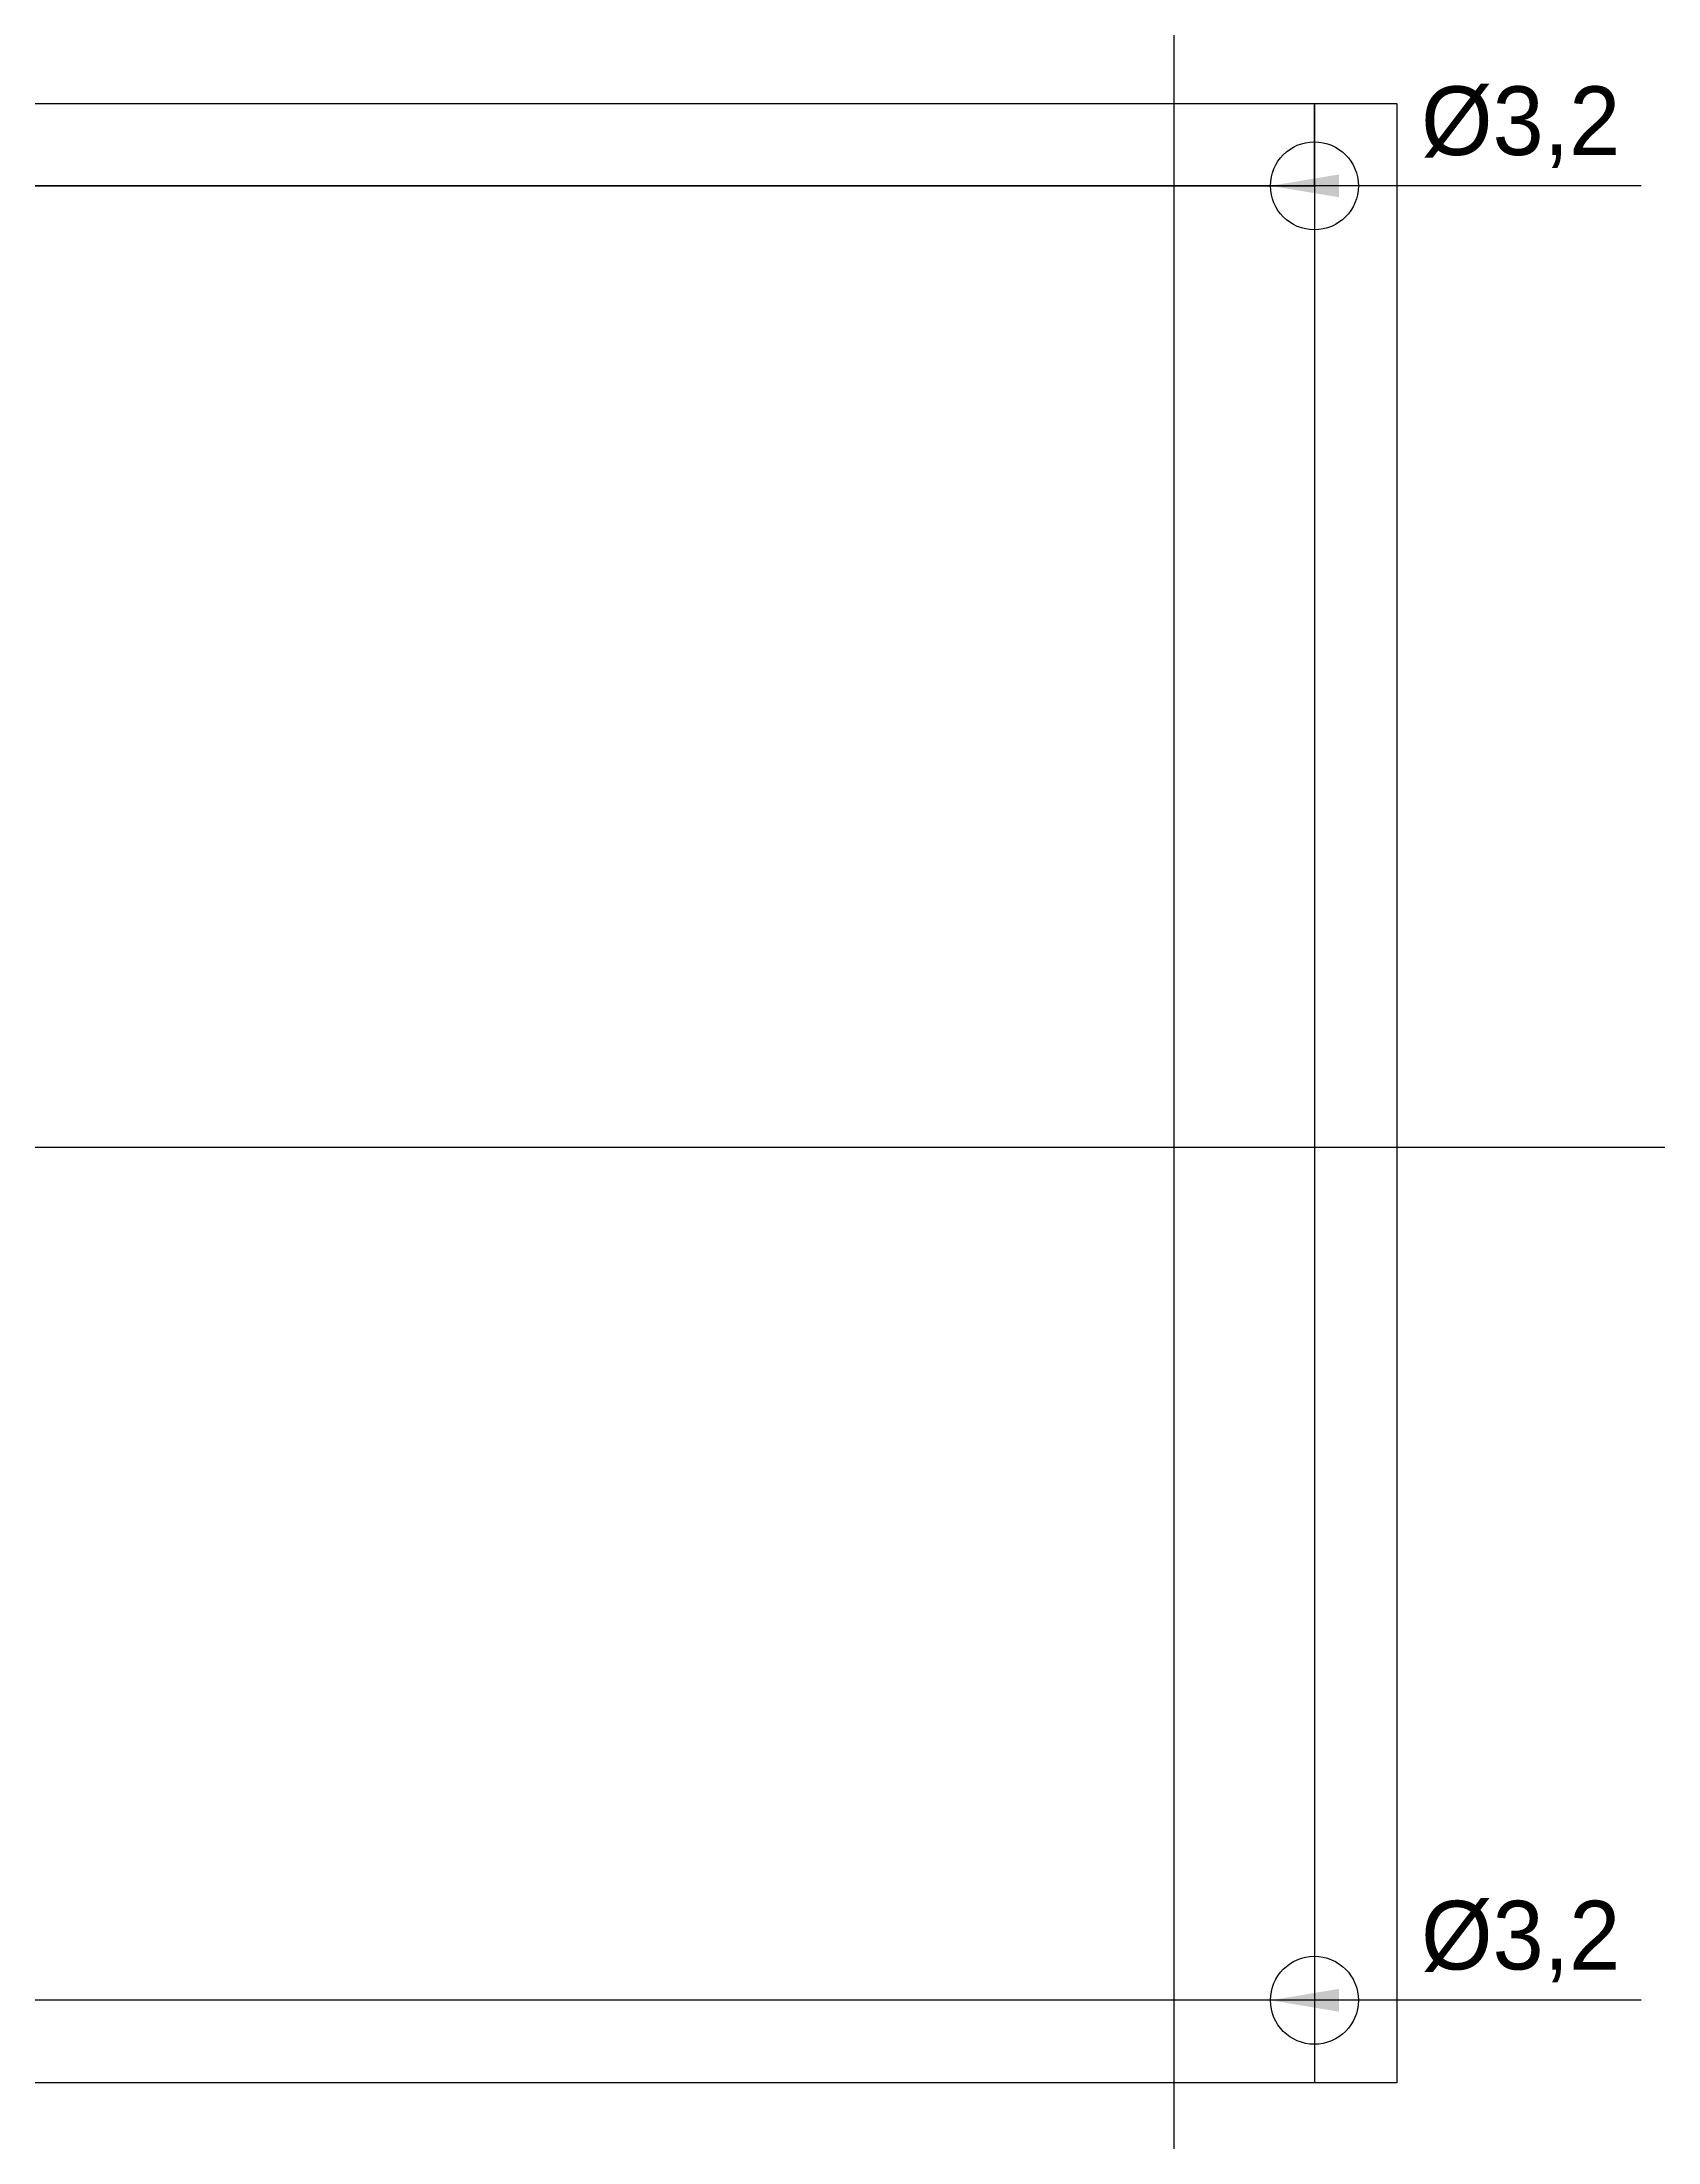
# Model space of a CAD drawing. Extents: x 0 to 200, y -40 to 190.
# Drawn here: x 58.8 to 117.6, y 38.8 to 115.2 of the extents above; entities that cross this region are included whole.
import ezdxf

# ---------------------------------------------------------------- set-up
doc = ezdxf.new("R2010")
doc.units = 0
doc.layers.get('DEFPOINTS').update_dxf_attribs({"linetype": 'CONTINUOUS'})
for name, color, linetype in [('ANNOTATION', 7, 'CONTINUOUS'), ('GUIDE', 7, 'CONTINUOUS'), ('HOJO_SEN', 195, 'CONTINUOUS'), ('HOLE', 130, 'CONTINUOUS'), ('KIBAN', 112, 'CONTINUOUS')]:
    doc.layers.add(name, color=color, linetype=linetype)
doc.dimstyles.get("Standard").update_dxf_attribs({"dimtxt": 0.18, "dimasz": 0.18, "dimexe": 0.18, "dimexo": 0.0625, "dimgap": 0.09, "dimtad": 0, "dimtih": 1, "dimtoh": 1, "dimzin": 0, "dimcen": 0.09, "dimazin": 3, "dimtfac": 1, "dimtofl": 0, "dimtmove": 0, "dimatfit": 3})

# ---------------------------------------------------------------- blocks, each defined once
blk = doc.blocks.new('*U46')
at = {"layer": 'ANNOTATION', "color": 0}
blk.add_text('Ø3,2', height=2.5, dxfattribs=at).set_placement((108.998, 111.096))
blk = doc.blocks.new('*D5')
at = {"layer": 'ANNOTATION', "color": 0}
blk.add_line((117.011, 109.976), (106.015, 109.976), dxfattribs=at)
blk.add_solid([(106.015, 110.393), (106.015, 109.56), (103.515, 109.976)], dxfattribs=at)
at = {"layer": 'DEFPOINTS', "color": 0}
for p in [(103.515, 109.976), (106.715, 109.976)]:
    blk.add_point(p, dxfattribs=at)
at = {"layer": 'ANNOTATION'}
blk.add_blockref('*U46', (0, 0), dxfattribs=at)
blk = doc.blocks.new('*U47')
at = {"layer": 'ANNOTATION', "color": 0}
blk.add_text('Ø3,2', height=2.5, dxfattribs=at).set_placement((108.998, 45.096))
blk = doc.blocks.new('*D6')
at = {"layer": 'ANNOTATION', "color": 0}
blk.add_line((117.011, 43.976), (106.015, 43.976), dxfattribs=at)
blk.add_solid([(106.015, 44.393), (106.015, 43.56), (103.515, 43.976)], dxfattribs=at)
at = {"layer": 'DEFPOINTS', "color": 0}
for p in [(103.515, 43.976), (106.715, 43.976)]:
    blk.add_point(p, dxfattribs=at)
at = {"layer": 'ANNOTATION'}
blk.add_blockref('*U47', (0, 0), dxfattribs=at)

msp = doc.modelspace()

# ---------------------------------------------------------------- linework, layer by layer
at = {"layer": 'GUIDE'}
for p, q in [((105.115, 109.976), (105.115, 112.976)), ((105.115, 112.976), (105.115, 40.976)), ((108.115, 109.976), (13.115, 109.976)), ((108.115, 43.976), (13.115, 43.976))]:
    msp.add_line(p, q, dxfattribs=at)
at = {"layer": 'HOJO_SEN'}
for p, q in [((100, 190), (100, -40)), ((200, 75), (0, 75))]:
    msp.add_line(p, q, dxfattribs=at)
msp.add_lwpolyline([(105.115, 43.976), (16.115, 43.976), (16.115, 109.976), (105.115, 109.976)], close=True, dxfattribs=at)
at = {"layer": 'HOLE'}
for centre in [(105.115, 109.976), (105.115, 43.976)]:
    msp.add_circle(centre, 1.6, dxfattribs=at)
at = {"layer": 'KIBAN'}
msp.add_lwpolyline([(108.115, 40.976), (13.115, 40.976), (13.115, 112.976), (108.115, 112.976)], close=True, dxfattribs=at)

# ---------------------------------------------------------------- dimensions: what is measured, and where the dimension line sits
at = {"layer": 'ANNOTATION'}
for p1, p2, picture, middle in [((106.715, 109.976), (103.515, 109.976), '*D5', (112.763, 109.976)), ((106.715, 43.976), (103.515, 43.976), '*D6', (112.763, 43.976))]:
    dim = msp.add_diameter_dim_2p(p1=p1, p2=p2, dimstyle='Standard', dxfattribs=at)
    dim.commit()
    dim.dimension.update_dxf_attribs({"geometry": picture, "text_midpoint": middle, "dimtype": 131})

doc.saveas('drawing.dxf')
